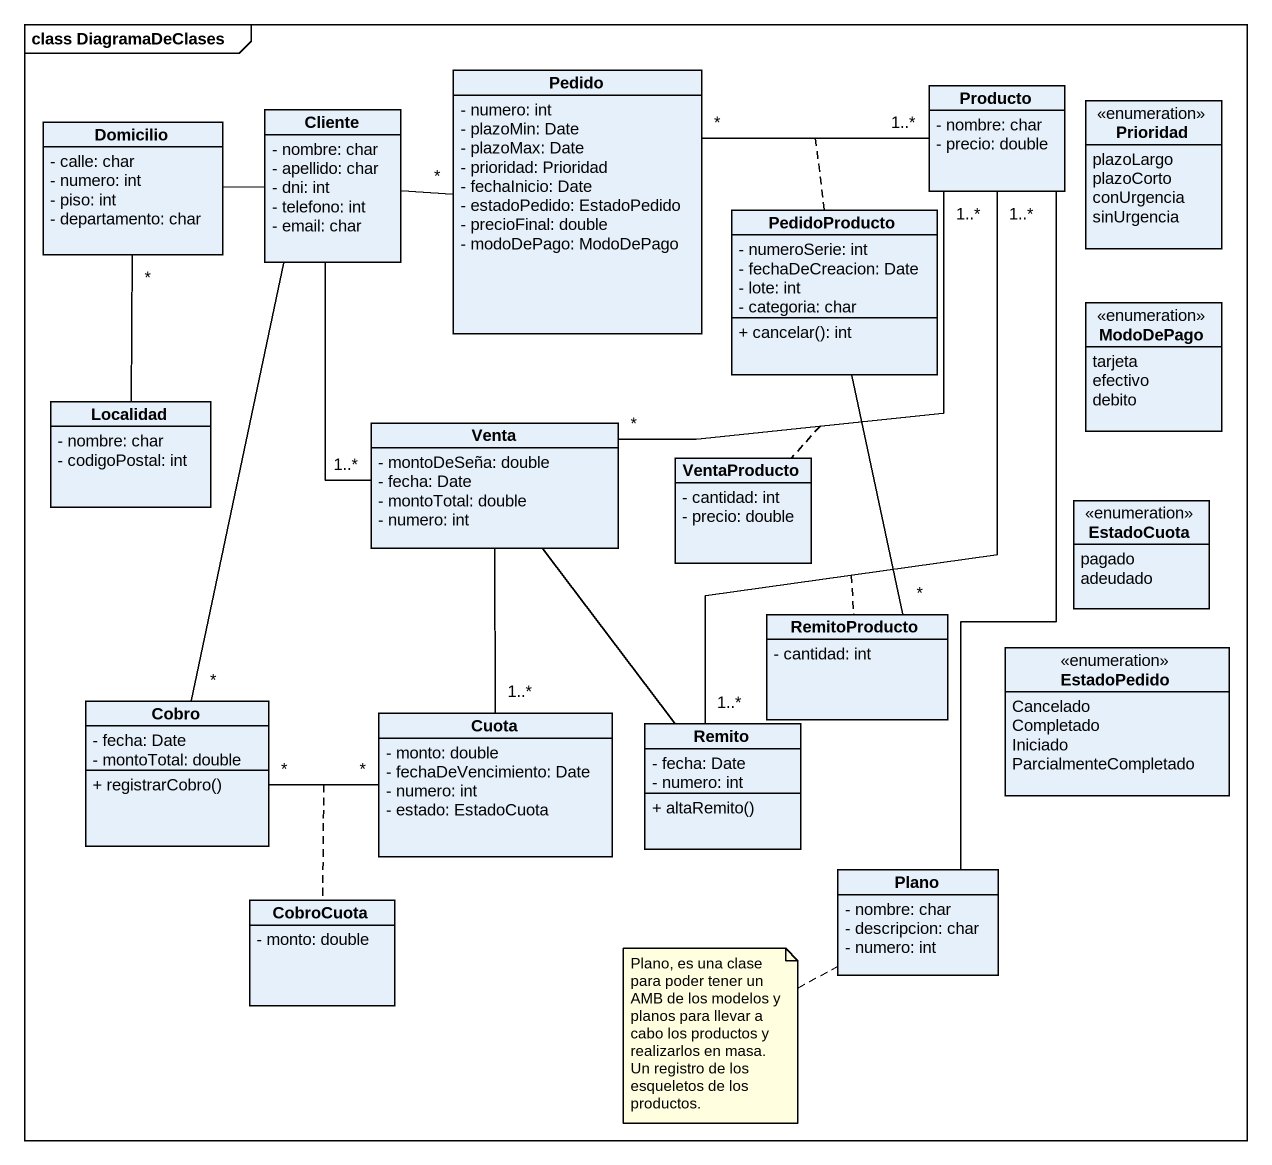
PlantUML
@startuml
mainframe class DiagramaDeClases
hide circle
hide empty members
skinparam classAttributeIconSize 0
class Pedido {
  - numero: int
  - plazoMin: Date
  - plazoMax: Date
  - prioridad: Prioridad
  - fechaInicio: Date
  - estadoPedido: EstadoPedido
  - precioFinal: double
  - modoDePago: ModoDePago
}
class Producto {
  - nombre: char
  - precio: double
}
class Domicilio {
  - calle: char
  - numero: int
  - piso: int
  - departamento: char
}
class Cliente {
  - nombre: char
  - apellido: char
  - dni: int
  - telefono: int
  - email: char
}
enum Prioridad {
  plazoLargo
  plazoCorto
  conUrgencia
  sinUrgencia
}
class PedidoProducto {
  - numeroSerie: int
  - fechaDeCreacion: Date
  - lote: int
  - categoria: char
  + cancelar(): int
}
enum ModoDePago {
  tarjeta
  efectivo
  debito
}
class Localidad {
  - nombre: char
  - codigoPostal: int
}
class Venta {
  - montoDeSeña: double
  - fecha: Date
  - montoTotal: double
  - numero: int
}
class VentaProducto {
  - cantidad: int
  - precio: double
}
enum EstadoCuota {
  pagado
  adeudado
}
class RemitoProducto {
  - cantidad: int
}
class Cobro {
  - fecha: Date
  - montoTotal: double
  + registrarCobro()
}
class Cuota {
  - monto: double
  - fechaDeVencimiento: Date
  - numero: int
  - estado: EstadoCuota
}
enum EstadoPedido {
  Cancelado
  Completado
  Iniciado
  ParcialmenteCompletado
}
class Remito {
  - fecha: Date
  - numero: int
  + altaRemito()
}
class CobroCuota {
  - monto: double
}
class Plano {
  - nombre: char
  - descripcion: char
  - numero: int
}
Producto "1..*" -left- "*" Pedido
(Producto, Pedido) .. PedidoProducto
Producto "1..*" -- "1..*" Remito
(Producto, Remito) .. RemitoProducto
Producto -- Plano
Domicilio -right- Cliente
Cliente -right- "*" Pedido
Cliente -- "1..*" Venta
Localidad -up- "*" Domicilio
Venta "*" -up- "1..*" Producto
(Venta, Producto) .. VentaProducto
Venta -- "1..*" Cuota
RemitoProducto "*" -up- PedidoProducto
Cobro "*" -up- Cliente
Cobro "*" -right- "*" Cuota
(Cobro, Cuota) .. CobroCuota
Remito -up- Venta
note left of Plano : Plano, es una clase para poder tener un AMB de los modelos y planos para llevar a cabo los productos y realizarlos en masa. Un registro de los esqueletos de los productos.
@enduml
